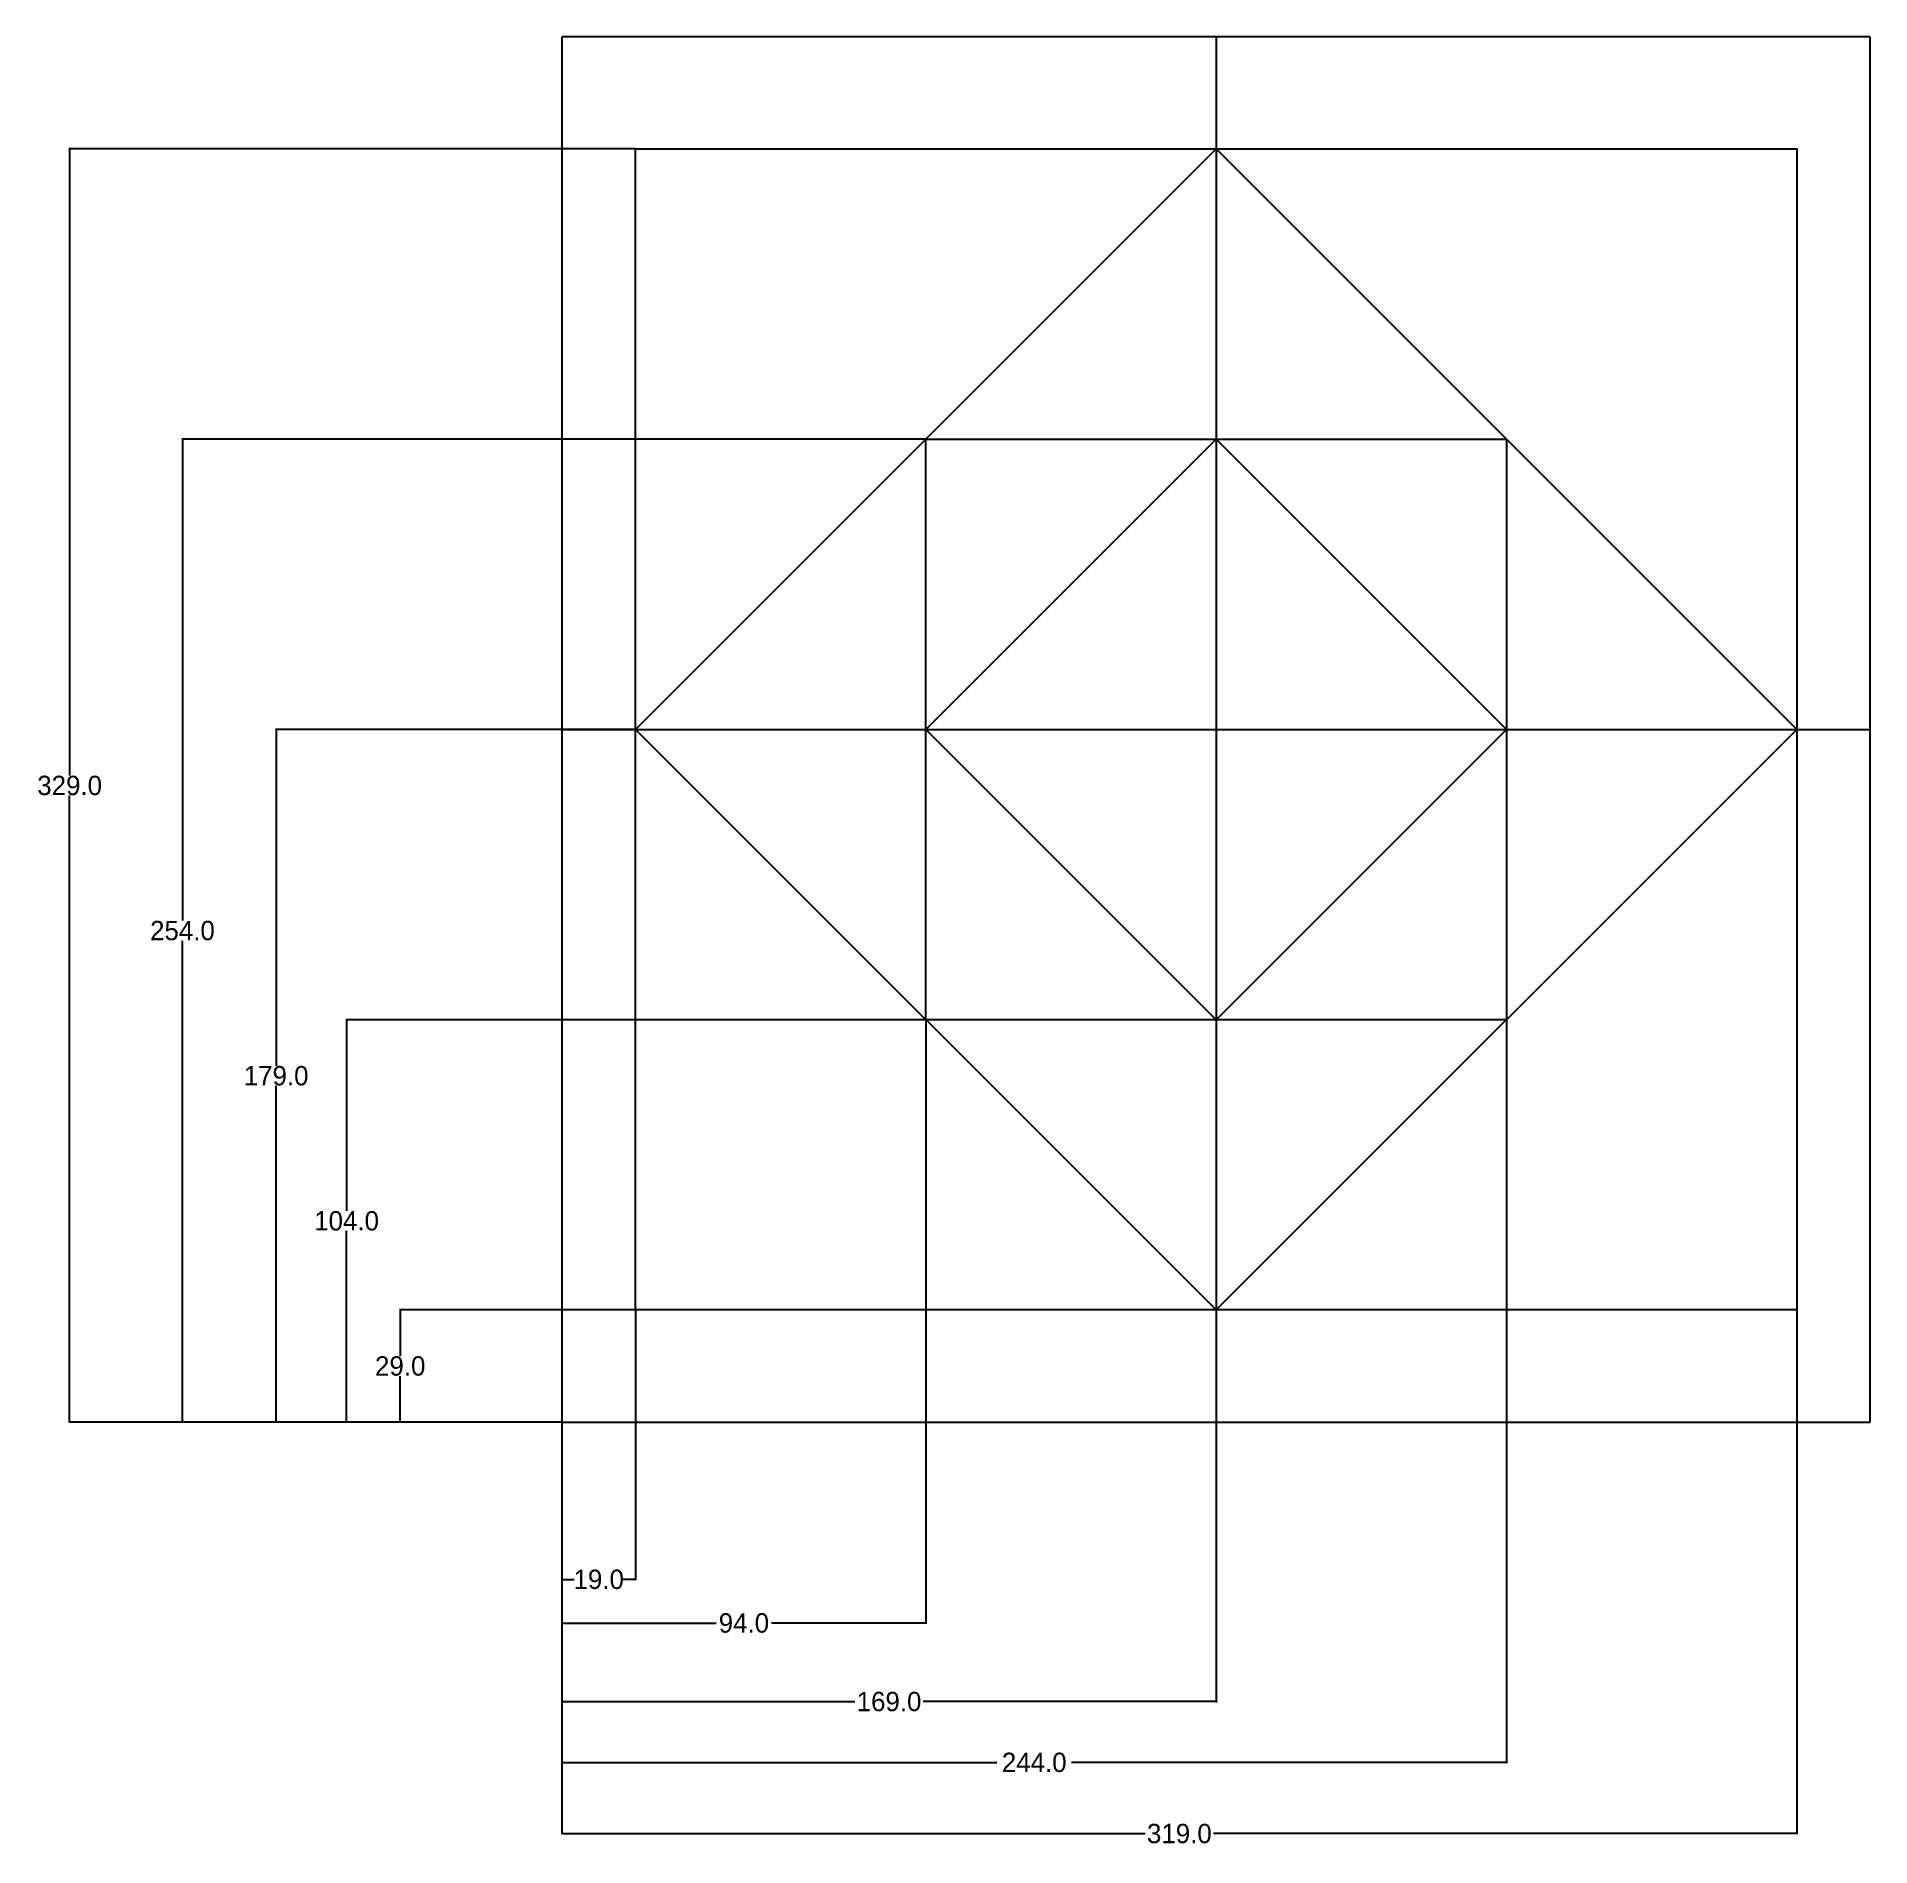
# Model space of a CAD drawing. Header units: inches. Extents: x -133 to 341, y -105 to 362.
import ezdxf

# ---------------------------------------------------------------- set-up
doc = ezdxf.new("R2010")
doc.units = ezdxf.units.IN
doc.header["$MEASUREMENT"] = 0
doc.dimstyles.get("Standard").update_dxf_attribs({"dimtxt": 5, "dimasz": 0.18, "dimexe": 0.18, "dimexo": 0.0625, "dimgap": 0.09, "dimtad": 0, "dimtih": 1, "dimtoh": 1, "dimdec": 1, "dimzin": 0, "dimdsep": 46, "dimtxsty": 'Standard', "dimcen": 0.09, "dimadec": 0, "dimazin": 0, "dimtfac": 1, "dimtdec": 4, "dimtofl": 0, "dimtmove": 0, "dimatfit": 3, "dimfxl": 1, "dimtolj": 1, "dimtzin": 0, "dimarcsym": 0})

# ---------------------------------------------------------------- blocks, each defined once
blk = doc.blocks.new('*D3')
at = {"color": 0, "lineweight": -2}
for p, q in [((21.91, 33.18), (21.91, -36.57)), ((2.91, 4.18), (2.91, -36.57)), ((3.09, -36.39), (6.07, -36.39)), ((21.73, -36.39), (18.75, -36.39))]:
    blk.add_line(p, q, dxfattribs=at)
at = {"color": 0}
for points in [[(3.09, -36.36), (3.09, -36.42), (2.91, -36.39)], [(21.73, -36.42), (21.73, -36.36), (21.91, -36.39)]]:
    blk.add_solid(points, dxfattribs=at)
at = {"layer": 'Defpoints', "color": 0}
for p in [(21.91, 33.24), (2.91, 4.24), (21.91, -36.39)]:
    blk.add_point(p, dxfattribs=at)
at = {"color": 0, "insert": (12.41, -36.39), "char_height": 5, "attachment_point": 5}
blk.add_mtext('\\A1;19.0', dxfattribs=at)
blk = doc.blocks.new('*D4')
at = {"color": 0, "lineweight": -2}
for p, q in [((21.85, 33.24), (-39.05, 33.24)), ((-38.87, 33.06), (-38.87, 21.33)), ((-38.87, 4.42), (-38.87, 16.15)), ((2.85, 4.24), (-39.05, 4.24))]:
    blk.add_line(p, q, dxfattribs=at)
at = {"color": 0}
for points in [[(-38.84, 33.06), (-38.9, 33.06), (-38.87, 33.24)], [(-38.9, 4.42), (-38.84, 4.42), (-38.87, 4.24)]]:
    blk.add_solid(points, dxfattribs=at)
at = {"layer": 'Defpoints', "color": 0}
for p in [(-38.87, 33.24), (21.91, 33.24), (2.91, 4.24)]:
    blk.add_point(p, dxfattribs=at)
at = {"color": 0, "insert": (-38.87, 18.74), "char_height": 5, "attachment_point": 5}
blk.add_mtext('\\A1;29.0', dxfattribs=at)
blk = doc.blocks.new('*D5')
at = {"color": 0, "lineweight": -2}
for p, q in [((96.91, 108.18), (96.91, -47.85)), ((2.91, 4.18), (2.91, -47.85)), ((3.09, -47.67), (42.74, -47.67)), ((96.73, -47.67), (57.08, -47.67))]:
    blk.add_line(p, q, dxfattribs=at)
at = {"color": 0}
for points in [[(3.09, -47.64), (3.09, -47.7), (2.91, -47.67)], [(96.73, -47.7), (96.73, -47.64), (96.91, -47.67)]]:
    blk.add_solid(points, dxfattribs=at)
at = {"layer": 'Defpoints', "color": 0}
for p in [(96.91, 108.24), (2.91, 4.24), (96.91, -47.67)]:
    blk.add_point(p, dxfattribs=at)
at = {"color": 0, "insert": (49.91, -47.67), "char_height": 5, "attachment_point": 5}
blk.add_mtext('\\A1;94.0', dxfattribs=at)
blk = doc.blocks.new('*D7')
at = {"color": 0, "lineweight": -2}
for p, q in [((96.85, 108.24), (-52.91, 108.24)), ((-52.73, 108.06), (-52.73, 58.83)), ((-52.73, 4.42), (-52.73, 53.65)), ((2.85, 4.24), (-52.91, 4.24))]:
    blk.add_line(p, q, dxfattribs=at)
at = {"color": 0}
for points in [[(-52.7, 108.06), (-52.76, 108.06), (-52.73, 108.24)], [(-52.76, 4.42), (-52.7, 4.42), (-52.73, 4.24)]]:
    blk.add_solid(points, dxfattribs=at)
at = {"layer": 'Defpoints', "color": 0}
for p in [(-52.73, 108.24), (96.91, 108.24), (2.91, 4.24)]:
    blk.add_point(p, dxfattribs=at)
at = {"color": 0, "insert": (-52.73, 56.24), "char_height": 5, "attachment_point": 5}
blk.add_mtext('\\A1;104.0', dxfattribs=at)
blk = doc.blocks.new('*D8')
at = {"color": 0, "lineweight": -2}
for p, q in [((171.91, 33.18), (171.91, -68.15)), ((2.91, 4.18), (2.91, -68.15)), ((3.09, -67.97), (78.57, -67.97)), ((171.73, -67.97), (96.25, -67.97))]:
    blk.add_line(p, q, dxfattribs=at)
at = {"color": 0}
for points in [[(3.09, -67.94), (3.09, -68), (2.91, -67.97)], [(171.73, -68), (171.73, -67.94), (171.91, -67.97)]]:
    blk.add_solid(points, dxfattribs=at)
at = {"layer": 'Defpoints', "color": 0}
for p in [(171.91, 33.24), (2.91, 4.24), (2.91, -67.97)]:
    blk.add_point(p, dxfattribs=at)
at = {"color": 0, "insert": (87.41, -67.97), "char_height": 5, "attachment_point": 5}
blk.add_mtext('\\A1;169.0', dxfattribs=at)
blk = doc.blocks.new('*D9')
at = {"color": 0, "lineweight": -2}
for p, q in [((246.91, 108.18), (246.91, -83.86)), ((2.91, 4.18), (2.91, -83.86)), ((3.09, -83.68), (115.24, -83.68)), ((246.73, -83.68), (134.58, -83.68))]:
    blk.add_line(p, q, dxfattribs=at)
at = {"color": 0}
for points in [[(3.09, -83.65), (3.09, -83.71), (2.91, -83.68)], [(246.73, -83.71), (246.73, -83.65), (246.91, -83.68)]]:
    blk.add_solid(points, dxfattribs=at)
at = {"layer": 'Defpoints', "color": 0}
for p in [(246.91, 108.24), (2.91, 4.24), (2.91, -83.68)]:
    blk.add_point(p, dxfattribs=at)
at = {"color": 0, "insert": (124.91, -83.68), "char_height": 5, "attachment_point": 5}
blk.add_mtext('\\A1;244.0', dxfattribs=at)
blk = doc.blocks.new('*D10')
at = {"color": 0, "lineweight": -2}
for p, q in [((321.91, 183.18), (321.91, -102.25)), ((2.91, 4.18), (2.91, -102.25)), ((3.09, -102.07), (153.57, -102.07)), ((321.73, -102.07), (171.25, -102.07))]:
    blk.add_line(p, q, dxfattribs=at)
at = {"color": 0}
for points in [[(3.09, -102.04), (3.09, -102.1), (2.91, -102.07)], [(321.73, -102.1), (321.73, -102.04), (321.91, -102.07)]]:
    blk.add_solid(points, dxfattribs=at)
at = {"layer": 'Defpoints', "color": 0}
for p in [(321.91, 183.24), (2.91, 4.24), (2.91, -102.07)]:
    blk.add_point(p, dxfattribs=at)
at = {"color": 0, "insert": (162.41, -102.07), "char_height": 5, "attachment_point": 5}
blk.add_mtext('\\A1;319.0', dxfattribs=at)
blk = doc.blocks.new('*D11')
at = {"color": 0, "lineweight": -2}
for p, q in [((21.85, 183.24), (-71.11, 183.24)), ((-70.93, 183.06), (-70.93, 96.33)), ((-70.93, 4.42), (-70.93, 91.15)), ((2.85, 4.24), (-71.11, 4.24))]:
    blk.add_line(p, q, dxfattribs=at)
at = {"color": 0}
for points in [[(-70.9, 183.06), (-70.96, 183.06), (-70.93, 183.24)], [(-70.96, 4.42), (-70.9, 4.42), (-70.93, 4.24)]]:
    blk.add_solid(points, dxfattribs=at)
at = {"layer": 'Defpoints', "color": 0}
for p in [(-70.93, 183.24), (21.91, 183.24), (2.91, 4.24)]:
    blk.add_point(p, dxfattribs=at)
at = {"color": 0, "insert": (-70.93, 93.74), "char_height": 5, "attachment_point": 5}
blk.add_mtext('\\A1;179.0', dxfattribs=at)
blk = doc.blocks.new('*D12')
at = {"color": 0, "lineweight": -2}
for p, q in [((96.85, 258.24), (-95.31, 258.24)), ((-95.13, 258.06), (-95.13, 133.83)), ((-95.13, 4.42), (-95.13, 128.65)), ((2.85, 4.24), (-95.31, 4.24))]:
    blk.add_line(p, q, dxfattribs=at)
at = {"color": 0}
for points in [[(-95.1, 258.06), (-95.16, 258.06), (-95.13, 258.24)], [(-95.16, 4.42), (-95.1, 4.42), (-95.13, 4.24)]]:
    blk.add_solid(points, dxfattribs=at)
at = {"layer": 'Defpoints', "color": 0}
for p in [(-95.13, 258.24), (96.91, 258.24), (2.91, 4.24)]:
    blk.add_point(p, dxfattribs=at)
at = {"color": 0, "insert": (-95.13, 131.24), "char_height": 5, "attachment_point": 5}
blk.add_mtext('\\A1;254.0', dxfattribs=at)
blk = doc.blocks.new('*D13')
at = {"color": 0, "lineweight": -2}
for p, q in [((21.85, 333.24), (-124.45, 333.24)), ((-124.27, 333.06), (-124.27, 171.33)), ((-124.27, 4.42), (-124.27, 166.15)), ((2.85, 4.24), (-124.45, 4.24))]:
    blk.add_line(p, q, dxfattribs=at)
at = {"color": 0}
for points in [[(-124.24, 333.06), (-124.3, 333.06), (-124.27, 333.24)], [(-124.3, 4.42), (-124.24, 4.42), (-124.27, 4.24)]]:
    blk.add_solid(points, dxfattribs=at)
at = {"layer": 'Defpoints', "color": 0}
for p in [(-124.27, 333.24), (21.91, 333.24), (2.91, 4.24)]:
    blk.add_point(p, dxfattribs=at)
at = {"color": 0, "insert": (-124.27, 168.74), "char_height": 5, "attachment_point": 5}
blk.add_mtext('\\A1;329.0', dxfattribs=at)

msp = doc.modelspace()

# ---------------------------------------------------------------- linework, layer by layer
for p, q in [((340.91, 362.24), (2.91, 362.24)), ((2.91, 362.24), (2.91, 4.24)), ((171.91, 362.24), (171.91, 4.24)), ((340.91, 4.24), (340.91, 362.24)), ((171.91, 333.24), (21.91, 183.24)), ((321.91, 183.24), (171.91, 333.24)), ((171.91, 258.24), (96.91, 183.24)), ((246.91, 183.24), (171.91, 258.24)), ((2.91, 183.24), (340.91, 183.24)), ((21.91, 183.24), (171.91, 33.24)), ((96.91, 183.24), (171.91, 108.24)), ((171.91, 33.24), (321.91, 183.24)), ((171.91, 108.24), (246.91, 183.24)), ((2.91, 4.24), (340.91, 4.24))]:
    msp.add_line(p, q)
for points in [[(21.91, 33.24), (21.91, 333.24), (321.91, 333.24), (321.91, 33.24)], [(96.91, 108.24), (96.91, 258.24), (246.91, 258.24), (246.91, 108.24)]]:
    msp.add_lwpolyline(points, close=True)

# ---------------------------------------------------------------- dimensions: what is measured, and where the dimension line sits
for base, p2, picture, middle in [((-124.27, 333.24), (21.91, 333.24), '*D13', (-124.27, 168.74)), ((-95.13, 258.24), (96.91, 258.24), '*D12', (-95.13, 131.24)), ((-70.93, 183.24), (21.91, 183.24), '*D11', (-70.93, 93.74)), ((-52.73, 108.24), (96.91, 108.24), '*D7', (-52.73, 56.24)), ((-38.87, 33.24), (21.91, 33.24), '*D4', (-38.87, 18.74))]:
    dim = msp.add_linear_dim(base=base, p1=(2.91, 4.24), p2=p2, angle=90, dimstyle='Standard')
    dim.commit()
    dim.dimension.update_dxf_attribs({"geometry": picture, "text_midpoint": middle})
for base, p1, p2, picture, middle in [((2.91, -102.07), (321.91, 183.24), (2.91, 4.24), '*D10', (162.41, -102.07)), ((96.91, -47.67), (2.91, 4.24), (96.91, 108.24), '*D5', (49.91, -47.67)), ((2.91, -83.68), (246.91, 108.24), (2.91, 4.24), '*D9', (124.91, -83.68)), ((21.91, -36.39), (2.91, 4.24), (21.91, 33.24), '*D3', (12.41, -36.39)), ((2.91, -67.97), (171.91, 33.24), (2.91, 4.24), '*D8', (87.41, -67.97))]:
    dim = msp.add_linear_dim(base=base, p1=p1, p2=p2, dimstyle='Standard')
    dim.commit()
    dim.dimension.update_dxf_attribs({"geometry": picture, "text_midpoint": middle})

doc.saveas('drawing.dxf')
